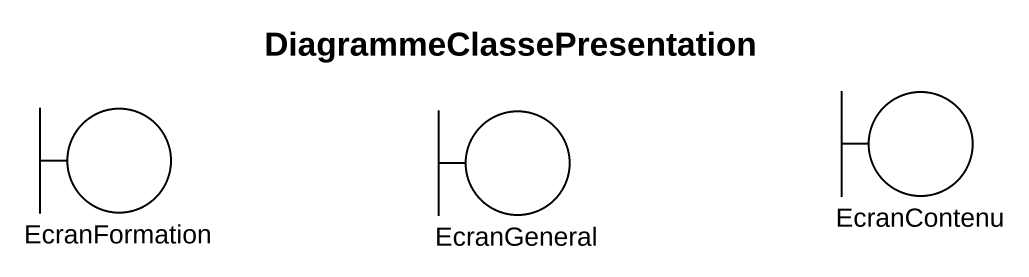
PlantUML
@startuml
title DiagrammeClassePresentation
boundary EcranFormation
boundary EcranGeneral
boundary EcranContenu
@enduml
